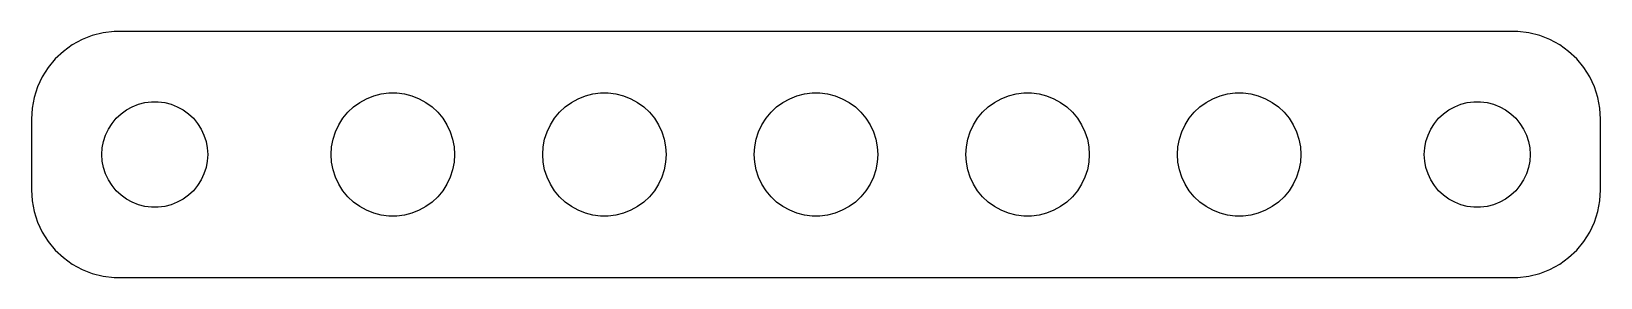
# Model space of a CAD drawing. Header units: metres. Extents: x -44.5 to 44.5, y -7 to 7.
import ezdxf

# ---------------------------------------------------------------- set-up
doc = ezdxf.new("R2010")
doc.units = ezdxf.units.M

msp = doc.modelspace()

# ---------------------------------------------------------------- linework, layer by layer
for p, q in [((-41.6289, 6.52412), (-42.1791, 6.22163)), ((-41.0451, 6.75528), (-41.6289, 6.52412)), ((-40.4369, 6.91142), (-41.0451, 6.75528)), ((-39.8139, 6.99013), (-40.4369, 6.91142)), ((39.8139, 6.99013), (-39.8139, 6.99013)), ((40.4369, 6.91142), (39.8139, 6.99013)), ((41.0451, 6.75528), (40.4369, 6.91142)), ((41.6289, 6.52412), (41.0451, 6.75528)), ((42.1791, 6.22163), (41.6289, 6.52412)), ((-43.1448, 5.42273), (-43.5451, 4.93892)), ((-42.6871, 5.85255), (-43.1448, 5.42273)), ((-42.1791, 6.22163), (-42.6871, 5.85255)), ((42.6871, 5.85255), (42.1791, 6.22163)), ((43.1448, 5.42273), (42.6871, 5.85255)), ((43.5451, 4.93892), (43.1448, 5.42273)), ((-43.5451, 4.93892), (-43.8815, 4.40877)), ((43.8815, 4.40877), (43.5451, 4.93892)), ((-44.1489, 3.84062), (-44.3429, 3.24344)), ((-43.8815, 4.40877), (-44.1489, 3.84062)), ((44.1489, 3.84062), (43.8815, 4.40877)), ((44.3429, 3.24344), (44.1489, 3.84062)), ((-44.3429, 3.24344), (-44.4606, 2.62666)), ((-39.1075, 2.53297), (-38.7773, 2.71448)), ((-38.7773, 2.71448), (-38.427, 2.85316)), ((-38.427, 2.85316), (-38.0621, 2.94685)), ((-38.0621, 2.94685), (-37.6884, 2.99408)), ((-37.6884, 2.99408), (-37.3116, 2.99408)), ((-37.3116, 2.99408), (-36.9379, 2.94685)), ((-36.9379, 2.94685), (-36.5729, 2.85316)), ((-36.5729, 2.85316), (-36.2227, 2.71448)), ((-36.2227, 2.71448), (-35.8925, 2.53297)), ((-26.5514, 2.3959), (-26.231, 2.69679)), ((-26.231, 2.69679), (-25.8754, 2.95514)), ((-25.8754, 2.95514), (-25.4902, 3.16689)), ((-25.4902, 3.16689), (-25.0816, 3.32869)), ((-25.0816, 3.32869), (-24.6558, 3.438)), ((-24.6558, 3.438), (-24.2198, 3.49309)), ((-24.2198, 3.49309), (-23.7802, 3.49309)), ((-23.7802, 3.49309), (-23.3442, 3.438)), ((-23.3442, 3.438), (-22.9184, 3.32869)), ((-22.9184, 3.32869), (-22.5098, 3.16689)), ((-22.5098, 3.16689), (-22.1246, 2.95514)), ((-22.1246, 2.95514), (-21.769, 2.69679)), ((-21.769, 2.69679), (-21.4486, 2.3959)), ((-14.5514, 2.3959), (-14.231, 2.69679)), ((-14.231, 2.69679), (-13.8754, 2.95514)), ((-13.8754, 2.95514), (-13.4902, 3.16689)), ((-13.4902, 3.16689), (-13.0816, 3.32869)), ((-13.0816, 3.32869), (-12.6558, 3.438)), ((-12.6558, 3.438), (-12.2198, 3.49309)), ((-12.2198, 3.49309), (-11.7802, 3.49309)), ((-11.7802, 3.49309), (-11.3442, 3.438)), ((-11.3442, 3.438), (-10.9184, 3.32869)), ((-10.9184, 3.32869), (-10.5098, 3.16689)), ((-10.5098, 3.16689), (-10.1246, 2.95514)), ((-10.1246, 2.95514), (-9.76901, 2.69679)), ((-9.76901, 2.69679), (-9.44861, 2.3959)), ((-2.55138, 2.3959), (-2.23097, 2.69679)), ((-2.23097, 2.69679), (-1.87538, 2.95514)), ((-1.87538, 2.95514), (-1.49022, 3.16689)), ((-1.49022, 3.16689), (-1.08156, 3.32869)), ((-1.08156, 3.32869), (-0.655823, 3.438)), ((-0.655823, 3.438), (-0.219757, 3.49309)), ((-0.219757, 3.49309), (0.219757, 3.49309)), ((0.219757, 3.49309), (0.655823, 3.438)), ((0.655823, 3.438), (1.08156, 3.32869)), ((1.08156, 3.32869), (1.49022, 3.16689)), ((1.49022, 3.16689), (1.87538, 2.95514)), ((1.87538, 2.95514), (2.23097, 2.69679)), ((2.23097, 2.69679), (2.55138, 2.3959)), ((9.44861, 2.3959), (9.76901, 2.69679)), ((9.76901, 2.69679), (10.1246, 2.95514)), ((10.1246, 2.95514), (10.5098, 3.16689)), ((10.5098, 3.16689), (10.9184, 3.32869)), ((10.9184, 3.32869), (11.3442, 3.438)), ((11.3442, 3.438), (11.7802, 3.49309)), ((11.7802, 3.49309), (12.2198, 3.49309)), ((12.2198, 3.49309), (12.6558, 3.438)), ((12.6558, 3.438), (13.0816, 3.32869)), ((13.0816, 3.32869), (13.4902, 3.16689)), ((13.4902, 3.16689), (13.8754, 2.95514)), ((13.8754, 2.95514), (14.231, 2.69679)), ((14.231, 2.69679), (14.5514, 2.3959)), ((21.4486, 2.3959), (21.769, 2.69679)), ((21.769, 2.69679), (22.1246, 2.95514)), ((22.1246, 2.95514), (22.5098, 3.16689)), ((22.5098, 3.16689), (22.9184, 3.32869)), ((22.9184, 3.32869), (23.3442, 3.438)), ((23.3442, 3.438), (23.7802, 3.49309)), ((23.7802, 3.49309), (24.2198, 3.49309)), ((24.2198, 3.49309), (24.6558, 3.438)), ((24.6558, 3.438), (25.0816, 3.32869)), ((25.0816, 3.32869), (25.4902, 3.16689)), ((25.4902, 3.16689), (25.8754, 2.95514)), ((25.8754, 2.95514), (26.231, 2.69679)), ((26.231, 2.69679), (26.5514, 2.3959)), ((35.8925, 2.53297), (36.2227, 2.71448)), ((36.2227, 2.71448), (36.5729, 2.85316)), ((36.5729, 2.85316), (36.9379, 2.94685)), ((36.9379, 2.94685), (37.3116, 2.99408)), ((37.3116, 2.99408), (37.6884, 2.99408)), ((37.6884, 2.99408), (38.0621, 2.94685)), ((38.0621, 2.94685), (38.427, 2.85316)), ((38.427, 2.85316), (38.7773, 2.71448)), ((38.7773, 2.71448), (39.1075, 2.53297)), ((44.4606, 2.62666), (44.3429, 3.24344)), ((-44.4606, 2.62666), (-44.5, 2)), ((-44.5, 2), (-44.5, -2)), ((-39.927, 1.76335), (-39.6869, 2.05363)), ((-39.6869, 2.05363), (-39.4123, 2.31154)), ((-39.4123, 2.31154), (-39.1075, 2.53297)), ((-35.8925, 2.53297), (-35.5877, 2.31154)), ((-35.5877, 2.31154), (-35.3131, 2.05363)), ((-35.3131, 2.05363), (-35.0729, 1.76335)), ((-27.0671, 1.68613), (-26.8316, 2.05724)), ((-26.8316, 2.05724), (-26.5514, 2.3959)), ((-21.4486, 2.3959), (-21.1684, 2.05724)), ((-21.1684, 2.05724), (-20.9329, 1.68613)), ((-15.0671, 1.68613), (-14.8316, 2.05724)), ((-14.8316, 2.05724), (-14.5514, 2.3959)), ((-9.44861, 2.3959), (-9.16843, 2.05724)), ((-9.16843, 2.05724), (-8.93292, 1.68613)), ((-3.06706, 1.68613), (-2.83156, 2.05724)), ((-2.83156, 2.05724), (-2.55138, 2.3959)), ((2.55138, 2.3959), (2.83156, 2.05724)), ((2.83156, 2.05724), (3.06706, 1.68613)), ((8.93292, 1.68613), (9.16843, 2.05724)), ((9.16843, 2.05724), (9.44861, 2.3959)), ((14.5514, 2.3959), (14.8316, 2.05724)), ((14.8316, 2.05724), (15.0671, 1.68613)), ((20.9329, 1.68613), (21.1684, 2.05724)), ((21.1684, 2.05724), (21.4486, 2.3959)), ((26.5514, 2.3959), (26.8316, 2.05724)), ((26.8316, 2.05724), (27.0671, 1.68613)), ((35.0729, 1.76335), (35.3131, 2.05363)), ((35.3131, 2.05363), (35.5877, 2.31154)), ((35.5877, 2.31154), (35.8925, 2.53297)), ((39.1075, 2.53297), (39.4123, 2.31154)), ((39.4123, 2.31154), (39.6869, 2.05363)), ((39.6869, 2.05363), (39.927, 1.76335)), ((44.5, 2), (44.4606, 2.62666)), ((44.5, -2), (44.5, 2)), ((-40.4057, 0.746063), (-40.2893, 1.10437)), ((-40.2893, 1.10437), (-40.1289, 1.44525)), ((-40.1289, 1.44525), (-39.927, 1.76335)), ((-35.0729, 1.76335), (-34.8711, 1.44525)), ((-34.8711, 1.44525), (-34.7107, 1.10437)), ((-34.7107, 1.10437), (-34.5942, 0.746063)), ((-27.39, 0.870407), (-27.2542, 1.28842)), ((-27.2542, 1.28842), (-27.0671, 1.68613)), ((-20.9329, 1.68613), (-20.7458, 1.28842)), ((-20.7458, 1.28842), (-20.61, 0.870407)), ((-15.39, 0.870407), (-15.2542, 1.28842)), ((-15.2542, 1.28842), (-15.0671, 1.68613)), ((-8.93292, 1.68613), (-8.74577, 1.28842)), ((-8.74577, 1.28842), (-8.60995, 0.870407)), ((-3.39003, 0.870407), (-3.25421, 1.28842)), ((-3.25421, 1.28842), (-3.06706, 1.68613)), ((3.06706, 1.68613), (3.25421, 1.28842)), ((3.25421, 1.28842), (3.39003, 0.870407)), ((8.60995, 0.870407), (8.74577, 1.28842)), ((8.74577, 1.28842), (8.93292, 1.68613)), ((15.0671, 1.68613), (15.2542, 1.28842)), ((15.2542, 1.28842), (15.39, 0.870407)), ((20.61, 0.870407), (20.7458, 1.28842)), ((20.7458, 1.28842), (20.9329, 1.68613)), ((27.0671, 1.68613), (27.2542, 1.28842)), ((27.2542, 1.28842), (27.39, 0.870407)), ((34.5942, 0.746063), (34.7107, 1.10437)), ((34.7107, 1.10437), (34.8711, 1.44525)), ((34.8711, 1.44525), (35.0729, 1.76335)), ((39.927, 1.76335), (40.1289, 1.44525)), ((40.1289, 1.44525), (40.2893, 1.10437)), ((40.2893, 1.10437), (40.4057, 0.746063)), ((-40.5, 0), (-40.4763, 0.375992)), ((-40.4763, -0.375992), (-40.5, 0)), ((-40.4763, 0.375992), (-40.4057, 0.746063)), ((-34.5942, 0.746063), (-34.5237, 0.375992)), ((-34.5237, 0.375992), (-34.5, 0)), ((-34.5, 0), (-34.5237, -0.375992)), ((-27.5, 0), (-27.4724, 0.43866)), ((-27.4724, -0.43866), (-27.5, 0)), ((-27.4724, 0.43866), (-27.39, 0.870407)), ((-20.61, 0.870407), (-20.5276, 0.43866)), ((-20.5276, 0.43866), (-20.5, 0)), ((-20.5, 0), (-20.5276, -0.43866)), ((-15.5, 0), (-15.4724, 0.43866)), ((-15.4724, -0.43866), (-15.5, 0)), ((-15.4724, 0.43866), (-15.39, 0.870407)), ((-8.60995, 0.870407), (-8.52759, 0.43866)), ((-8.52759, 0.43866), (-8.5, 0)), ((-8.5, 0), (-8.52759, -0.43866)), ((-3.5, 0), (-3.4724, 0.43866)), ((-3.4724, -0.43866), (-3.5, 0)), ((-3.4724, 0.43866), (-3.39003, 0.870407)), ((3.39003, 0.870407), (3.4724, 0.43866)), ((3.4724, 0.43866), (3.5, 0)), ((3.5, 0), (3.4724, -0.43866)), ((8.5, 0), (8.52759, 0.43866)), ((8.52759, -0.43866), (8.5, 0)), ((8.52759, 0.43866), (8.60995, 0.870407)), ((15.39, 0.870407), (15.4724, 0.43866)), ((15.4724, 0.43866), (15.5, 0)), ((15.5, 0), (15.4724, -0.43866)), ((20.5, 0), (20.5276, 0.43866)), ((20.5276, -0.43866), (20.5, 0)), ((20.5276, 0.43866), (20.61, 0.870407)), ((27.39, 0.870407), (27.4724, 0.43866)), ((27.4724, 0.43866), (27.5, 0)), ((27.5, 0), (27.4724, -0.43866)), ((34.5, 0), (34.5237, 0.375992)), ((34.5237, -0.375992), (34.5, 0)), ((34.5237, 0.375992), (34.5942, 0.746063)), ((40.4057, 0.746063), (40.4763, 0.375992)), ((40.4763, 0.375992), (40.5, 0)), ((40.5, 0), (40.4763, -0.375992)), ((-40.4057, -0.746063), (-40.4763, -0.375992)), ((-40.2893, -1.10437), (-40.4057, -0.746063)), ((-34.5942, -0.746063), (-34.7107, -1.10437)), ((-34.5237, -0.375992), (-34.5942, -0.746063)), ((-27.39, -0.870407), (-27.4724, -0.43866)), ((-27.2542, -1.28842), (-27.39, -0.870407)), ((-20.61, -0.870407), (-20.7458, -1.28842)), ((-20.5276, -0.43866), (-20.61, -0.870407)), ((-15.39, -0.870407), (-15.4724, -0.43866)), ((-15.2542, -1.28842), (-15.39, -0.870407)), ((-8.60995, -0.870407), (-8.74577, -1.28842)), ((-8.52759, -0.43866), (-8.60995, -0.870407)), ((-3.39003, -0.870407), (-3.4724, -0.43866)), ((-3.25421, -1.28842), (-3.39003, -0.870407)), ((3.39003, -0.870407), (3.25421, -1.28842)), ((3.4724, -0.43866), (3.39003, -0.870407)), ((8.60995, -0.870407), (8.52759, -0.43866)), ((8.74577, -1.28842), (8.60995, -0.870407)), ((15.39, -0.870407), (15.2542, -1.28842)), ((15.4724, -0.43866), (15.39, -0.870407)), ((20.61, -0.870407), (20.5276, -0.43866)), ((20.7458, -1.28842), (20.61, -0.870407)), ((27.39, -0.870407), (27.2542, -1.28842)), ((27.4724, -0.43866), (27.39, -0.870407)), ((34.5942, -0.746063), (34.5237, -0.375992)), ((34.7107, -1.10437), (34.5942, -0.746063)), ((40.4057, -0.746063), (40.2893, -1.10437)), ((40.4763, -0.375992), (40.4057, -0.746063)), ((-40.1289, -1.44525), (-40.2893, -1.10437)), ((-39.927, -1.76335), (-40.1289, -1.44525)), ((-39.6869, -2.05363), (-39.927, -1.76335)), ((-35.0729, -1.76335), (-35.3131, -2.05363)), ((-34.8711, -1.44525), (-35.0729, -1.76335)), ((-34.7107, -1.10437), (-34.8711, -1.44525)), ((-27.0671, -1.68613), (-27.2542, -1.28842)), ((-26.8316, -2.05724), (-27.0671, -1.68613)), ((-20.9329, -1.68613), (-21.1684, -2.05724)), ((-20.7458, -1.28842), (-20.9329, -1.68613)), ((-15.0671, -1.68613), (-15.2542, -1.28842)), ((-14.8316, -2.05724), (-15.0671, -1.68613)), ((-8.93292, -1.68613), (-9.16843, -2.05724)), ((-8.74577, -1.28842), (-8.93292, -1.68613)), ((-3.06706, -1.68613), (-3.25421, -1.28842)), ((-2.83156, -2.05724), (-3.06706, -1.68613)), ((3.06706, -1.68613), (2.83156, -2.05724)), ((3.25421, -1.28842), (3.06706, -1.68613)), ((8.93292, -1.68613), (8.74577, -1.28842)), ((9.16843, -2.05724), (8.93292, -1.68613)), ((15.0671, -1.68613), (14.8316, -2.05724)), ((15.2542, -1.28842), (15.0671, -1.68613)), ((20.9329, -1.68613), (20.7458, -1.28842)), ((21.1684, -2.05724), (20.9329, -1.68613)), ((27.0671, -1.68613), (26.8316, -2.05724)), ((27.2542, -1.28842), (27.0671, -1.68613)), ((34.8711, -1.44525), (34.7107, -1.10437)), ((35.0729, -1.76335), (34.8711, -1.44525)), ((35.3131, -2.05363), (35.0729, -1.76335)), ((39.927, -1.76335), (39.6869, -2.05363)), ((40.1289, -1.44525), (39.927, -1.76335)), ((40.2893, -1.10437), (40.1289, -1.44525)), ((-44.5, -2), (-44.4606, -2.62666)), ((-44.4606, -2.62666), (-44.3429, -3.24344)), ((-39.4123, -2.31154), (-39.6869, -2.05363)), ((-39.1075, -2.53297), (-39.4123, -2.31154)), ((-38.7773, -2.71448), (-39.1075, -2.53297)), ((-35.8925, -2.53297), (-36.2227, -2.71448)), ((-35.5877, -2.31154), (-35.8925, -2.53297)), ((-35.3131, -2.05363), (-35.5877, -2.31154)), ((-26.5514, -2.3959), (-26.8316, -2.05724)), ((-26.231, -2.69679), (-26.5514, -2.3959)), ((-21.4486, -2.3959), (-21.769, -2.69679)), ((-21.1684, -2.05724), (-21.4486, -2.3959)), ((-14.5514, -2.3959), (-14.8316, -2.05724)), ((-14.231, -2.69679), (-14.5514, -2.3959)), ((-9.44861, -2.3959), (-9.76901, -2.69679)), ((-9.16843, -2.05724), (-9.44861, -2.3959)), ((-2.55138, -2.3959), (-2.83156, -2.05724)), ((-2.23097, -2.69679), (-2.55138, -2.3959)), ((2.55138, -2.3959), (2.23097, -2.69679)), ((2.83156, -2.05724), (2.55138, -2.3959)), ((9.44861, -2.3959), (9.16843, -2.05724)), ((9.76901, -2.69679), (9.44861, -2.3959)), ((14.5514, -2.3959), (14.231, -2.69679)), ((14.8316, -2.05724), (14.5514, -2.3959)), ((21.4486, -2.3959), (21.1684, -2.05724)), ((21.769, -2.69679), (21.4486, -2.3959)), ((26.5514, -2.3959), (26.231, -2.69679)), ((26.8316, -2.05724), (26.5514, -2.3959)), ((35.5877, -2.31154), (35.3131, -2.05363)), ((35.8925, -2.53297), (35.5877, -2.31154)), ((36.2227, -2.71448), (35.8925, -2.53297)), ((39.1075, -2.53297), (38.7773, -2.71448)), ((39.4123, -2.31154), (39.1075, -2.53297)), ((39.6869, -2.05363), (39.4123, -2.31154)), ((44.3429, -3.24344), (44.4606, -2.62666)), ((44.4606, -2.62666), (44.5, -2)), ((-44.3429, -3.24344), (-44.1489, -3.84062)), ((-38.427, -2.85316), (-38.7773, -2.71448)), ((-38.0621, -2.94685), (-38.427, -2.85316)), ((-37.6884, -2.99408), (-38.0621, -2.94685)), ((-37.3116, -2.99408), (-37.6884, -2.99408)), ((-36.9379, -2.94685), (-37.3116, -2.99408)), ((-36.5729, -2.85316), (-36.9379, -2.94685)), ((-36.2227, -2.71448), (-36.5729, -2.85316)), ((-25.8754, -2.95514), (-26.231, -2.69679)), ((-25.4902, -3.16689), (-25.8754, -2.95514)), ((-25.0816, -3.32869), (-25.4902, -3.16689)), ((-24.6558, -3.438), (-25.0816, -3.32869)), ((-24.2198, -3.49309), (-24.6558, -3.438)), ((-23.7802, -3.49309), (-24.2198, -3.49309)), ((-23.3442, -3.438), (-23.7802, -3.49309)), ((-22.9184, -3.32869), (-23.3442, -3.438)), ((-22.5098, -3.16689), (-22.9184, -3.32869)), ((-22.1246, -2.95514), (-22.5098, -3.16689)), ((-21.769, -2.69679), (-22.1246, -2.95514)), ((-13.8754, -2.95514), (-14.231, -2.69679)), ((-13.4902, -3.16689), (-13.8754, -2.95514)), ((-13.0816, -3.32869), (-13.4902, -3.16689)), ((-12.6558, -3.438), (-13.0816, -3.32869)), ((-12.2198, -3.49309), (-12.6558, -3.438)), ((-11.7802, -3.49309), (-12.2198, -3.49309)), ((-11.3442, -3.438), (-11.7802, -3.49309)), ((-10.9184, -3.32869), (-11.3442, -3.438)), ((-10.5098, -3.16689), (-10.9184, -3.32869)), ((-10.1246, -2.95514), (-10.5098, -3.16689)), ((-9.76901, -2.69679), (-10.1246, -2.95514)), ((-1.87538, -2.95514), (-2.23097, -2.69679)), ((-1.49022, -3.16689), (-1.87538, -2.95514)), ((-1.08156, -3.32869), (-1.49022, -3.16689)), ((-0.655823, -3.438), (-1.08156, -3.32869)), ((-0.219757, -3.49309), (-0.655823, -3.438)), ((0.219757, -3.49309), (-0.219757, -3.49309)), ((0.655823, -3.438), (0.219757, -3.49309)), ((1.08156, -3.32869), (0.655823, -3.438)), ((1.49022, -3.16689), (1.08156, -3.32869)), ((1.87538, -2.95514), (1.49022, -3.16689)), ((2.23097, -2.69679), (1.87538, -2.95514)), ((10.1246, -2.95514), (9.76901, -2.69679)), ((10.5098, -3.16689), (10.1246, -2.95514)), ((10.9184, -3.32869), (10.5098, -3.16689)), ((11.3442, -3.438), (10.9184, -3.32869)), ((11.7802, -3.49309), (11.3442, -3.438)), ((12.2198, -3.49309), (11.7802, -3.49309)), ((12.6558, -3.438), (12.2198, -3.49309)), ((13.0816, -3.32869), (12.6558, -3.438)), ((13.4902, -3.16689), (13.0816, -3.32869)), ((13.8754, -2.95514), (13.4902, -3.16689)), ((14.231, -2.69679), (13.8754, -2.95514)), ((22.1246, -2.95514), (21.769, -2.69679)), ((22.5098, -3.16689), (22.1246, -2.95514)), ((22.9184, -3.32869), (22.5098, -3.16689)), ((23.3442, -3.438), (22.9184, -3.32869)), ((23.7802, -3.49309), (23.3442, -3.438)), ((24.2198, -3.49309), (23.7802, -3.49309)), ((24.6558, -3.438), (24.2198, -3.49309)), ((25.0816, -3.32869), (24.6558, -3.438)), ((25.4902, -3.16689), (25.0816, -3.32869)), ((25.8754, -2.95514), (25.4902, -3.16689)), ((26.231, -2.69679), (25.8754, -2.95514)), ((36.5729, -2.85316), (36.2227, -2.71448)), ((36.9379, -2.94685), (36.5729, -2.85316)), ((37.3116, -2.99408), (36.9379, -2.94685)), ((37.6884, -2.99408), (37.3116, -2.99408)), ((38.0621, -2.94685), (37.6884, -2.99408)), ((38.427, -2.85316), (38.0621, -2.94685)), ((38.7773, -2.71448), (38.427, -2.85316)), ((44.1489, -3.84062), (44.3429, -3.24344)), ((-44.1489, -3.84062), (-43.8815, -4.40877)), ((-43.8815, -4.40877), (-43.5451, -4.93892)), ((43.5451, -4.93892), (43.8815, -4.40877)), ((43.8815, -4.40877), (44.1489, -3.84062)), ((-43.5451, -4.93892), (-43.1448, -5.42273)), ((43.1448, -5.42273), (43.5451, -4.93892)), ((-43.1448, -5.42273), (-42.6871, -5.85255)), ((-42.6871, -5.85255), (-42.1791, -6.22163)), ((-42.1791, -6.22163), (-41.6289, -6.52412)), ((41.6289, -6.52412), (42.1791, -6.22163)), ((42.1791, -6.22163), (42.6871, -5.85255)), ((42.6871, -5.85255), (43.1448, -5.42273)), ((-41.6289, -6.52412), (-41.0451, -6.75528)), ((-41.0451, -6.75528), (-40.4369, -6.91142)), ((-40.4369, -6.91142), (-39.8139, -6.99013)), ((-39.8139, -6.99013), (39.8139, -6.99013)), ((39.8139, -6.99013), (40.4369, -6.91142)), ((40.4369, -6.91142), (41.0451, -6.75528)), ((41.0451, -6.75528), (41.6289, -6.52412))]:
    msp.add_line(p, q)

doc.saveas('drawing.dxf')
